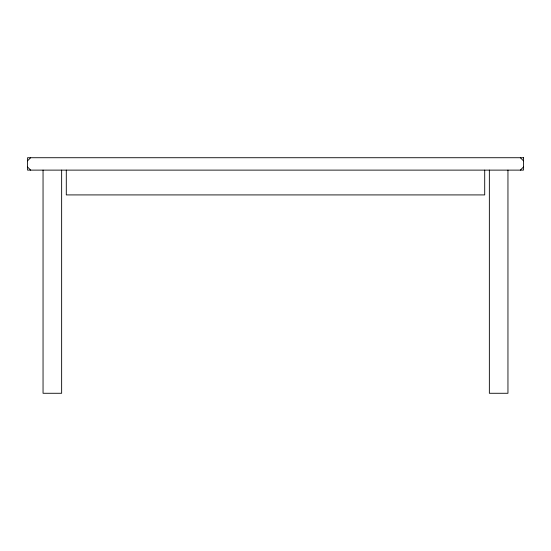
<?xml version="1.0" encoding="UTF-8"?>
<svg xmlns="http://www.w3.org/2000/svg" width="551" height="551" viewBox="0 0 551 551"><rect width="100%" height="100%" fill="white"/><g stroke="black" fill="none" stroke-linecap="round" stroke-linejoin="round"><path stroke-width="0.83" d="M27.55 160.823L30.649 157.724M520.351 170.121L523.45 167.022M520.351 157.724L523.45 160.823M27.55 167.022L30.649 170.121M507.953 170.121L507.953 393.276L489.357 393.276L489.357 170.121M484.708 170.121L484.708 194.916L66.292 194.916L66.292 170.121M61.643 170.121L61.643 393.276L43.047 393.276L43.047 170.121M523.45 157.724L27.55 157.724L27.55 170.121L523.45 170.121L523.45 157.724"/></g></svg>
